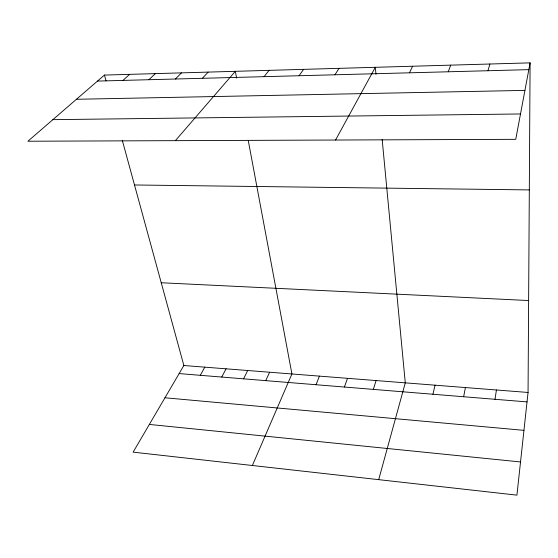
<?xml version="1.0" encoding="UTF-8"?>
<svg xmlns="http://www.w3.org/2000/svg" width="558" height="558" viewBox="0 0 558 558"><rect width="100%" height="100%" fill="white"/><g stroke="black" fill="none" stroke-linecap="round" stroke-linejoin="round"><path stroke-width="0.84" d="M122.272 140.246L183.861 365.511L133.125 452.14L516.931 495.141L528.056 392.462L530.1 62.859L104.451 75.079L27.9 141.237L515.745 139.326L530.1 62.859M495.016 399.291L496.418 389.979M463.649 396.738L465.421 387.559M432.931 394.241L435.052 385.18M378.694 479.657L405.282 382.851L382.167 139.486M487.999 70.733L489.889 64.01M373.323 389.393L376.099 380.563M344.405 387.036L347.495 378.324M448.234 71.787L450.711 65.14M316.051 384.727L319.434 376.127M252.369 465.505L291.918 373.972L248.275 140.574M409.502 72.812L412.536 66.235M265.734 380.633L269.626 372.228M243.574 378.833L247.689 370.512M221.756 377.055L226.088 368.817M335.56 140.03L375.311 67.302L375.973 74.242M200.28 375.311L204.814 367.15M334.953 74.793L339.013 68.341M299.074 75.742L303.608 69.359M264.074 76.669L269.054 70.35M175.365 140.658L235.33 71.319L236.599 78.106M202.387 78.308L208.134 72.101M175.393 79.02L181.462 72.868M148.923 79.724L155.298 73.621M122.962 80.415L129.637 74.353M97.497 81.084L528.824 69.645M76.446 99.282L524.932 90.396M52.87 119.656L520.509 113.965M134.499 184.97L529.312 189.915M161.234 282.746L528.628 300.539M183.861 365.511L528.056 392.462M179.132 373.588L527.038 401.9M164.966 397.777L523.955 430.344M149.356 424.429L520.53 461.954M104.451 75.079L106.041 80.889"/></g></svg>
